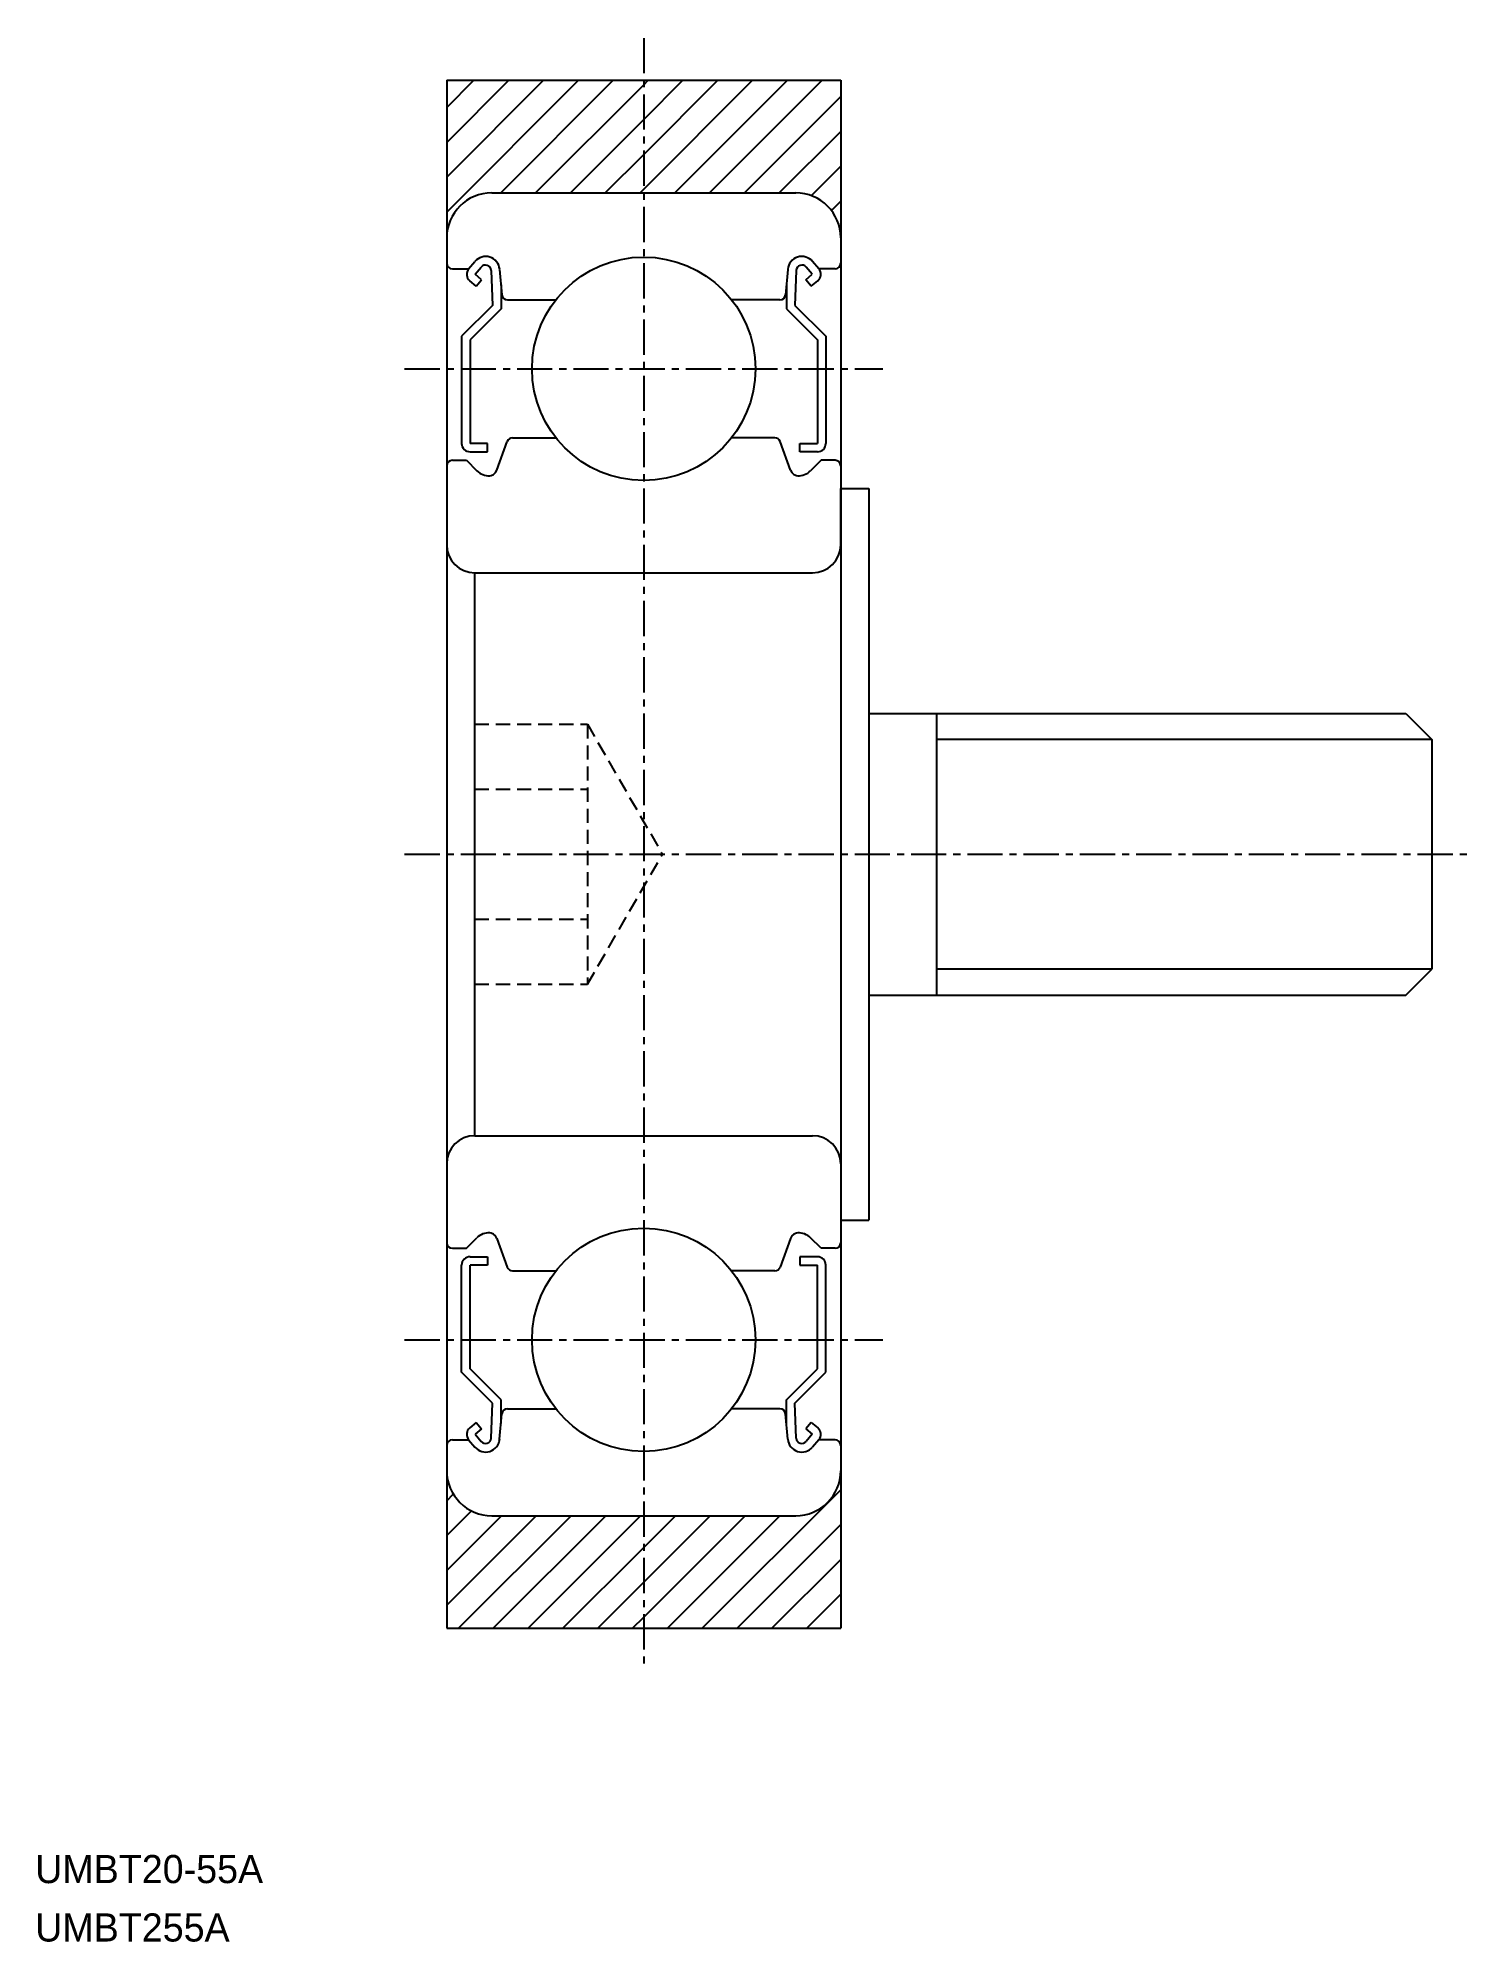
# Model space of a CAD drawing. Extents: x 31.8 to 82.9, y -15.6 to 52.
import ezdxf

# ---------------------------------------------------------------- set-up
doc = ezdxf.new("R2010")
doc.units = 0
doc.linetypes.add('CENTER', pattern=[2, 1.25, -0.25, 0.25, -0.25])
doc.linetypes.add('DASHED', pattern=[0.75, 0.5, -0.25])
doc.layers.get('0').update_dxf_attribs({"linetype": 'CONTINUOUS'})
doc.layers.add('CENTER', color=1, linetype='CENTER')

# ---------------------------------------------------------------- blocks, each defined once
blk = doc.blocks.new('*X2')
at = {"color": 0, "linetype": 'CONTINUOUS'}
for p, q in [((46.369, 45.818), (51.05, 50.499)), ((46.369, 47.055), (49.812, 50.499)), ((46.369, 48.292), (48.575, 50.499)), ((46.369, 49.53), (47.337, 50.499)), ((48.287, 46.499), (52.287, 50.499)), ((49.525, 46.499), (53.369, 50.343)), ((53.369, 46.63), (57.237, 50.499)), ((53.369, 47.868), (56, 50.499)), ((53.369, 49.105), (54.762, 50.499)), ((53.369, 50.343), (53.525, 50.499)), ((54.474, 46.499), (58.474, 50.499)), ((55.712, 46.499), (59.712, 50.499)), ((56.949, 46.499), (60.369, 49.918)), ((50.762, 46.499), (53.369, 49.105)), ((58.187, 46.499), (60.369, 48.681)), ((52, 46.499), (53.369, 47.868)), ((59.324, 46.399), (60.369, 47.443)), ((53.237, 46.499), (53.369, 46.63)), ((60.037, 45.874), (60.369, 46.206)), ((60.367, 44.967), (60.369, 44.968)), ((46.369, 0.032), (46.602, 0.266)), ((55.447, -4.501), (60.369, 0.421)), ((46.369, -1.205), (47.245, -0.328)), ((46.369, -3.68), (49.547, -0.501)), ((46.369, -2.442), (48.31, -0.501)), ((46.785, -4.501), (50.785, -0.501)), ((48.022, -4.501), (52.022, -0.501)), ((49.26, -4.501), (53.26, -0.501)), ((53.369, -4.105), (56.972, -0.501)), ((53.369, -2.867), (55.734, -0.501)), ((53.369, -1.63), (54.497, -0.501)), ((54.209, -4.501), (58.209, -0.501)), ((56.684, -4.501), (60.369, -0.817)), ((50.497, -4.501), (53.369, -1.63)), ((57.922, -4.501), (60.369, -2.054)), ((51.734, -4.501), (53.369, -2.867)), ((59.159, -4.501), (60.369, -3.292)), ((52.972, -4.501), (53.369, -4.105))]:
    blk.add_line(p, q, dxfattribs=at)

msp = doc.modelspace()

# ---------------------------------------------------------------- linework, layer by layer
at = {"color": 7, "linetype": 'CONTINUOUS'}
for p, q in [((46.369, 50.499), (46.369, -4.501)), ((46.369, 50.499), (60.369, 50.499)), ((60.369, 50.499), (60.369, -4.501)), ((47.969, 46.499), (58.769, 46.499)), ((47.148, 43.798), (47.369, 44.061)), ((59.589, 43.798), (59.368, 44.061)), ((46.569, 43.799), (47.149, 43.799)), ((47.415, 43.183), (47.185, 43.375)), ((47.379, 43.606), (47.594, 43.863)), ((47.608, 43.413), (47.379, 43.606)), ((47.415, 43.183), (47.608, 43.413)), ((47.947, 43.742), (47.999, 42.503)), ((48.25, 43.782), (48.329, 42.881)), ((58.487, 43.782), (58.409, 42.881)), ((58.79, 43.742), (58.739, 42.503)), ((59.13, 43.413), (59.359, 43.606)), ((59.323, 43.183), (59.13, 43.413)), ((59.359, 43.606), (59.143, 43.863)), ((59.323, 43.183), (59.552, 43.375)), ((60.169, 43.799), (59.589, 43.799)), ((48.299, 43.226), (48.299, 42.379)), ((48.528, 42.699), (50.246, 42.699)), ((58.209, 42.699), (56.491, 42.699)), ((57.35, 42.699), (57.35, 42.699)), ((57.78, 42.699), (57.78, 42.699)), ((58.439, 43.226), (58.439, 42.379)), ((47.999, 42.503), (46.899, 41.403)), ((48.299, 42.379), (47.199, 41.279)), ((58.439, 42.379), (59.539, 41.279)), ((58.739, 42.503), (59.839, 41.403)), ((46.899, 41.403), (46.899, 37.599)), ((47.199, 41.279), (47.199, 37.599)), ((59.539, 41.279), (59.539, 37.599)), ((59.839, 41.403), (59.839, 37.599)), ((47.819, 37.599), (47.199, 37.599)), ((47.199, 37.299), (47.819, 37.299)), ((47.819, 37.299), (47.819, 37.599)), ((48.151, 36.646), (48.522, 37.667)), ((48.71, 37.799), (50.246, 37.799)), ((58.028, 37.799), (56.491, 37.799)), ((58.587, 36.646), (58.216, 37.667)), ((58.919, 37.299), (58.919, 37.599)), ((58.919, 37.599), (59.539, 37.599)), ((59.539, 37.299), (58.919, 37.299)), ((46.569, 36.999), (47.069, 36.999)), ((47.069, 36.999), (47.443, 36.625)), ((59.669, 36.999), (59.295, 36.625)), ((60.169, 36.999), (59.669, 36.999)), ((60.369, 33.999), (60.369, 35.999)), ((60.369, 35.999), (61.369, 35.999)), ((61.369, 35.999), (61.369, 9.999)), ((47.369, 32.999), (59.369, 32.999)), ((47.369, 12.999), (47.369, 32.999)), ((61.369, 27.999), (80.449, 27.999)), ((63.769, 27.999), (63.769, 17.999)), ((80.449, 27.999), (81.369, 27.079)), ((81.369, 27.079), (81.369, 18.919)), ((80.449, 17.999), (81.369, 18.919)), ((61.369, 17.999), (80.449, 17.999)), ((47.369, 12.999), (59.369, 12.999)), ((60.369, 11.999), (60.369, 9.999)), ((60.369, 9.999), (61.369, 9.999)), ((46.569, 8.999), (47.069, 8.999)), ((47.069, 8.999), (47.443, 9.373)), ((48.151, 9.352), (48.522, 8.33)), ((58.587, 9.352), (58.216, 8.33)), ((59.669, 8.999), (59.295, 9.373)), ((60.169, 8.999), (59.669, 8.999)), ((46.899, 4.595), (46.899, 8.399)), ((47.199, 8.699), (47.819, 8.699)), ((47.819, 8.399), (47.199, 8.399)), ((47.199, 4.719), (47.199, 8.399)), ((47.819, 8.699), (47.819, 8.399)), ((48.71, 8.199), (50.246, 8.199)), ((58.028, 8.199), (56.491, 8.199)), ((58.919, 8.699), (58.919, 8.399)), ((59.539, 8.699), (58.919, 8.699)), ((58.919, 8.399), (59.539, 8.399)), ((59.539, 4.719), (59.539, 8.399)), ((59.839, 4.595), (59.839, 8.399)), ((47.999, 3.495), (46.899, 4.595)), ((48.299, 3.619), (47.199, 4.719)), ((58.439, 3.619), (59.539, 4.719)), ((58.739, 3.495), (59.839, 4.595)), ((47.947, 2.255), (47.999, 3.495)), ((48.299, 2.772), (48.299, 3.619)), ((58.439, 2.772), (58.439, 3.619)), ((58.79, 2.255), (58.739, 3.495)), ((47.415, 2.815), (47.185, 2.622)), ((47.415, 2.815), (47.608, 2.585)), ((48.25, 2.215), (48.329, 3.116)), ((48.528, 3.299), (50.246, 3.299)), ((58.209, 3.299), (56.491, 3.299)), ((58.487, 2.215), (58.409, 3.116)), ((59.323, 2.815), (59.13, 2.585)), ((59.323, 2.815), (59.552, 2.622)), ((46.569, 2.199), (47.149, 2.199)), ((47.148, 2.199), (47.369, 1.937)), ((47.608, 2.585), (47.379, 2.392)), ((47.379, 2.392), (47.594, 2.135)), ((59.13, 2.585), (59.359, 2.392)), ((59.359, 2.392), (59.143, 2.135)), ((59.589, 2.199), (59.368, 1.937)), ((60.169, 2.199), (59.589, 2.199)), ((47.969, -0.501), (58.769, -0.501)), ((46.369, -4.501), (60.369, -4.501))]:
    msp.add_line(p, q, dxfattribs=at)
at = {"color": 3, "linetype": 'DASHED'}
for p, q in [((47.369, 27.618), (51.369, 27.618)), ((51.369, 27.618), (54.035, 22.999)), ((51.369, 27.618), (51.369, 18.38)), ((47.369, 25.308), (51.369, 25.308)), ((51.369, 18.38), (54.035, 22.999)), ((47.369, 20.689), (51.369, 20.689)), ((47.369, 18.38), (51.369, 18.38))]:
    msp.add_line(p, q, dxfattribs=at)
at = {"color": 3, "linetype": 'CONTINUOUS'}
for p, q in [((81.369, 27.079), (63.769, 27.079)), ((81.369, 18.919), (63.769, 18.919))]:
    msp.add_line(p, q, dxfattribs=at)
at = {"color": 7, "linetype": 'CONTINUOUS'}
for centre in [(53.369, 40.249), (53.369, 5.749)]:
    msp.add_circle(centre, 3.969, dxfattribs=at)
for centre, radius, start, end in [((47.969, 44.899), 1.6, 90, 180), ((58.769, 44.899), 1.6, 0, 90), ((46.569, 43.999), 0.2, 180, 270), ((47.752, 43.739), 0.5, 4.98705, 139.90979), ((58.985, 43.739), 0.5, 40.09021, 175.01295), ((60.169, 43.999), 0.2, 270, 0), ((47.378, 43.605), 0.3, 139.90979, 229.99628), ((47.747, 43.734), 0.2, 2.37537, 139.99223), ((58.99, 43.734), 0.2, 40.00777, 177.62463), ((59.359, 43.605), 0.3, 310.00372, 40.09021), ((48.528, 42.899), 0.2, 184.98705, 270), ((58.209, 42.899), 0.2, 270, 355.01295), ((47.199, 37.599), 0.3, 180, 270), ((48.71, 37.599), 0.2, 90, 160.02987), ((58.028, 37.599), 0.2, 19.97013, 90), ((59.539, 37.599), 0.3, 270, 0), ((46.569, 36.799), 0.2, 90, 180), ((47.867, 37.049), 0.6, 225, 272.80484), ((47.869, 36.749), 0.3, 265.5374, 340.02987), ((58.869, 36.749), 0.3, 199.97013, 274.4626), ((58.871, 37.049), 0.6, 267.19516, 315), ((60.169, 36.799), 0.2, 0, 90), ((47.369, 33.999), 1, 180, 270), ((59.369, 33.999), 1, 270, 0), ((47.369, 11.999), 1, 90, 180), ((59.369, 11.999), 1, 0, 90), ((47.867, 8.949), 0.6, 87.19516, 135), ((47.869, 9.249), 0.3, 19.97013, 94.4626), ((58.869, 9.249), 0.3, 85.5374, 160.02987), ((58.871, 8.949), 0.6, 45, 92.80484), ((46.569, 9.199), 0.2, 180, 270), ((60.169, 9.199), 0.2, 270, 0), ((47.199, 8.399), 0.3, 90, 180), ((48.71, 8.399), 0.2, 199.97013, 270), ((58.028, 8.399), 0.2, 270, 340.02987), ((59.539, 8.399), 0.3, 0, 90), ((48.528, 3.099), 0.2, 90, 175.01295), ((58.209, 3.099), 0.2, 4.98705, 90), ((46.569, 1.999), 0.2, 90, 180), ((47.378, 2.392), 0.3, 130.00372, 220.09021), ((47.752, 2.259), 0.5, 220.09021, 355.01295), ((47.747, 2.264), 0.2, 220.00777, 357.62463), ((58.985, 2.259), 0.5, 184.98705, 319.90979), ((58.99, 2.264), 0.2, 182.37537, 319.99223), ((59.359, 2.392), 0.3, 319.90979, 49.99628), ((60.169, 1.999), 0.2, 0, 90), ((47.969, 1.099), 1.6, 180, 270), ((58.769, 1.099), 1.6, 270, 0)]:
    msp.add_arc(centre, radius, start, end, dxfattribs=at)
at = {"layer": 'CENTER', "color": 1, "linetype": 'CENTER'}
for p, q in [((53.369, 51.999), (53.369, -6.001)), ((44.869, 40.249), (61.869, 40.249)), ((44.869, 22.999), (82.869, 22.999)), ((44.869, 5.749), (61.869, 5.749))]:
    msp.add_line(p, q, dxfattribs=at)

# ---------------------------------------------------------------- block references
at = {"color": 7, "linetype": 'CONTINUOUS'}
msp.add_blockref('*X2', (0, 0), dxfattribs=at)

# ---------------------------------------------------------------- texts
for s, p in [('UMBT20-55A', (31.745, -13.555)), ('UMBT255A', (31.745, -15.63))]:
    msp.add_text(s, height=1, dxfattribs=at).set_placement(p)

doc.saveas('drawing.dxf')
